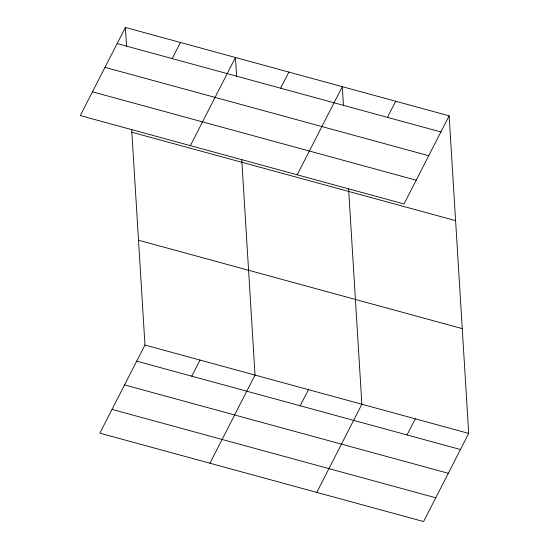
<?xml version="1.0" encoding="UTF-8"?>
<svg xmlns="http://www.w3.org/2000/svg" width="549" height="549" viewBox="0 0 549 549"><rect width="100%" height="100%" fill="white"/><g stroke="black" fill="none" stroke-linecap="round" stroke-linejoin="round"><path stroke-width="0.82" d="M125.392 27.45L80.291 115.592L404.03 203.967L449.137 115.832L125.392 27.45L126.551 46.198M172.18 58.592L180.429 42.472M190.366 145.636L235.466 57.501L236.619 76.242M131.698 129.694L144.97 345.033L99.863 433.168L423.608 521.55L468.709 433.408L449.137 115.832M280.635 88.204L288.884 72.084M191.759 376.175L200.008 360.055M297.194 174.802L342.302 86.667L343.454 105.408M209.938 463.219L255.038 375.084L241.766 159.745M387.47 117.362L395.719 101.249M300.207 405.78L308.456 389.666M316.773 492.384L361.873 404.249L348.601 188.911M407.042 434.945L415.291 418.825M117.143 43.57L440.888 131.945M104.983 67.335L428.721 155.717M92.452 91.82L416.19 180.202M131.856 132.254L455.595 220.629M138.506 240.229L462.251 328.611M144.97 345.033L468.709 433.408M136.722 361.153L460.46 449.528M124.561 384.918L448.3 473.3M112.03 409.403L435.769 497.785"/></g></svg>
